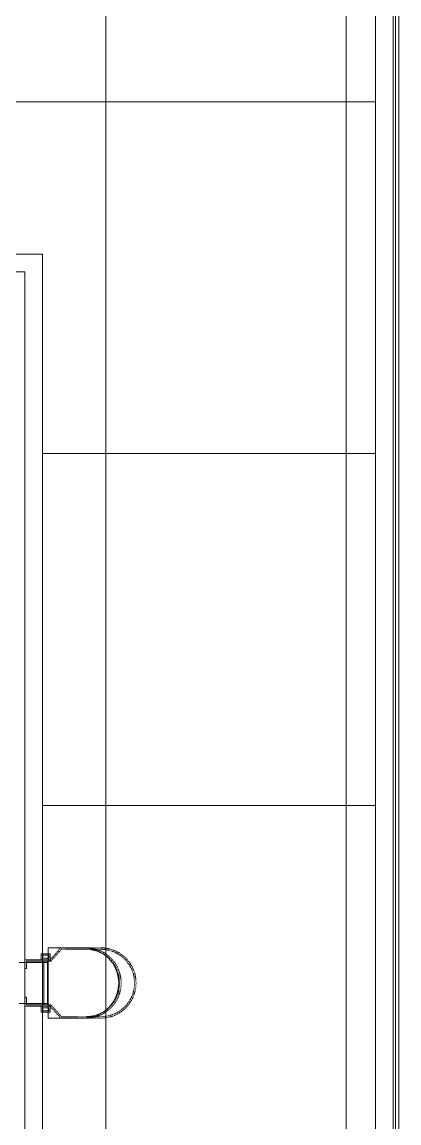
# Model space of a CAD drawing. Extents: x -32000 to 416743, y -254124 to 144214.
# Drawn here: x 14286 to 17500, y 60294 to 69680 of the extents above; entities that cross this region are included whole.
import ezdxf

# ---------------------------------------------------------------- set-up
doc = ezdxf.new("R2010")
doc.units = 0
doc.header["$LTSCALE"] = 10
doc.linetypes.add('H12PL4$0$虛線', pattern=[0.846667, 0.423333, -0.423333])
doc.linetypes.add('XFM7P40ICA$0$H12PL4$0$TAI_虛線', pattern=[5.644, 2.822, -2.822])
for name, color, linetype in [('H12PL4$0$A-STRS', 252, 'Continuous'), ('H12PL4$0$A-WALL-EX', 252, 'Continuous'), ('H12PL4$0$S-SLAB-SHOW', 252, 'Continuous'), ('XFM7P40ICA$0$H12PL4$0$A-CLNG', 252, 'Continuous'), ('XFM7P40ICA$0$H12PL4$0$A-WALL-EX', 252, 'Continuous'), ('XFM7P40ICA$0$H12PL4$0$L40_19_MEJI', 252, 'Continuous'), ('XFM7P40ICA$0$H12PL4$0$L40_19_SIAGE1', 252, 'Continuous'), ('XFM7P40ICA$0$H12PL4$0$L40_19_SUGATA3', 252, 'Continuous')]:
    doc.layers.add(name, color=color, linetype=linetype)

# ---------------------------------------------------------------- blocks, each defined once
blk = doc.blocks.new('H12PL4')
at = {"layer": 'H12PL4$0$A-STRS', "linetype": 'H12PL4$0$虛線', "lineweight": 0}
for p, q in [((14614.8, 61787.5), (14525.9, 61685.9)), ((14614.8, 61787.5), (14525.9, 61685.9)), ((14532.2, 61673.2), (14621.1, 61774.8)), ((14532.2, 61673.2), (14621.1, 61774.8)), ((14957.7, 61787.5), (14614.8, 61787.5)), ((14830.7, 61787.5), (14614.8, 61787.5)), ((14621.1, 61774.8), (14957.7, 61774.8)), ((14621.1, 61774.8), (14830.7, 61774.8)), ((14525.9, 61685.9), (14525.9, 61673.2)), ((14525.9, 61685.9), (14525.9, 61673.2)), ((14525.9, 61673.2), (14532.2, 61673.2)), ((14525.9, 61673.2), (14532.2, 61673.2)), ((14532.2, 61301.8), (14525.9, 61301.8)), ((14525.9, 61301.8), (14525.9, 61289.1)), ((14532.2, 61301.8), (14525.9, 61301.8)), ((14525.9, 61301.8), (14525.9, 61289.1)), ((14621.1, 61200.2), (14532.2, 61301.8)), ((14621.1, 61200.2), (14532.2, 61301.8)), ((14525.9, 61289.1), (14614.8, 61187.5)), ((14525.9, 61289.1), (14614.8, 61187.5)), ((14957.7, 61200.2), (14621.1, 61200.2)), ((14830.7, 61200.2), (14621.1, 61200.2)), ((14614.8, 61187.5), (14957.7, 61187.5)), ((14614.8, 61187.5), (14830.7, 61187.5))]:
    blk.add_line(p, q, dxfattribs=at)
at = {"layer": 'H12PL4$0$A-STRS', "lineweight": 0}
for p, q in [((14462.4, 61698.6), (14462.4, 61724)), ((14462.4, 61724), (14513.2, 61724)), ((14513.2, 61698.6), (14462.4, 61698.6)), ((14513.2, 61724), (14513.2, 61698.6)), ((14462.4, 61276.4), (14462.4, 61251)), ((14513.2, 61276.4), (14462.4, 61276.4)), ((14462.4, 61251), (14513.2, 61251)), ((14513.2, 61251), (14513.2, 61276.4))]:
    blk.add_line(p, q, dxfattribs=at)
at = {"layer": 'H12PL4$0$A-STRS', "lineweight": 0, "flags": 128}
for points in [[(14525.9, 61673.2), (14322.7, 61673.2), (14322.7, 61609.7), (14310, 61609.7), (14310, 61685.9), (14525.9, 61685.9)], [(14449.7, 61685.9), (14449.7, 61736.7), (14525.9, 61736.7), (14525.9, 61685.9)], [(14472.8, 61673.2), (14502.8, 61673.2), (14502.8, 61301.8), (14472.8, 61301.8)], [(14322.7, 61365.3), (14322.7, 61301.8), (14525.9, 61301.8), (14525.9, 61289.1), (14310, 61289.1), (14310, 61365.3)], [(14449.7, 61289.1), (14525.9, 61289.1), (14525.9, 61238.3), (14449.7, 61238.3)]]:
    blk.add_lwpolyline(points, close=True, dxfattribs=at)
at = {"layer": 'H12PL4$0$A-STRS', "linetype": 'H12PL4$0$虛線', "lineweight": 0}
for centre, radius in [((14830.7, 61487.5), 300), ((14830.7, 61487.5), 287.3), ((14957.7, 61487.5), 300), ((14957.7, 61487.5), 287.3)]:
    blk.add_arc(centre, radius, 270, 90, dxfattribs=at)
at = {"layer": 'H12PL4$0$A-WALL-EX', "lineweight": 0, "flags": 128}
for points in [[(17500, -2650), (17500, 91700)], [(17500, -2650), (17500, 91700)], [(17500, -2650), (17500, 91700)], [(17500, -2650), (17500, 91700)], [(17500, 83000), (17500, -2615)]]:
    blk.add_lwpolyline(points, dxfattribs=at)
at = {"layer": 'H12PL4$0$S-SLAB-SHOW', "lineweight": 0}
blk.add_line((17300, -2300), (17300, 82649.8), dxfattribs=at)
at = {"layer": 'H12PL4$0$S-SLAB-SHOW', "lineweight": 0, "flags": 128}
blk.add_lwpolyline([(17470, -2300), (17470, 82649.8)], dxfattribs=at)
blk = doc.blocks.new('XFM7P40ICA$0$H12PL4')
at = {"layer": 'XFM7P40ICA$0$H12PL4$0$A-CLNG', "linetype": 'XFM7P40ICA$0$H12PL4$0$TAI_虛線', "lineweight": 0, "flags": 128}
for points in [[(1450, 67550), (14310, 67550)], [(14310, 67550), (14310, 59450)]]:
    blk.add_lwpolyline(points, dxfattribs=at)
at = {"layer": 'XFM7P40ICA$0$H12PL4$0$A-WALL-EX', "lineweight": 0}
blk.add_line((17300, -2300), (17300, 82649.8), dxfattribs=at)
at = {"layer": 'XFM7P40ICA$0$H12PL4$0$A-WALL-EX', "lineweight": 0, "flags": 128}
for points in [[(17470, -2300), (17470, 82649.8)], [(17500, 82650), (17500, -2300)]]:
    blk.add_lwpolyline(points, dxfattribs=at)
at = {"layer": 'XFM7P40ICA$0$H12PL4$0$L40_19_MEJI', "lineweight": 0}
for p, q in [((15000, 82050), (15000, 45390)), ((17050, -1975), (17050, 82050)), ((17300, 69000), (4350, 69000)), ((17300, 66000), (14460, 66000)), ((17300, 63000), (14460, 63000))]:
    blk.add_line(p, q, dxfattribs=at)
at = {"layer": 'XFM7P40ICA$0$H12PL4$0$L40_19_SIAGE1', "lineweight": 0}
blk.add_line((17500, -2650), (17500, 91700), dxfattribs=at)
at = {"layer": 'XFM7P40ICA$0$H12PL4$0$L40_19_SUGATA3', "lineweight": 0}
for p, q in [((17450, -2125), (17450, 82475)), ((17300, -1975), (17300, 82325)), ((1300, 67700), (14460, 67700)), ((14460, 67700), (14460, 59300)), ((1450, 67550), (14310, 67550)), ((14310, 67550), (14310, 59450))]:
    blk.add_line(p, q, dxfattribs=at)
at = {"layer": 'XFM7P40ICA$0$H12PL4$0$L40_19_SUGATA3', "lineweight": 0, "flags": 128}
blk.add_lwpolyline([(14510, 61312.5), (14510, 61187.5), (14810, 61187.5, 1), (14810, 61787.5), (14510, 61787.5), (14510, 61662.5)], format="xyb", dxfattribs=at)
blk.add_lwpolyline([(14260, 61662.5), (14510, 61662.5), (14510, 61312.5), (14260, 61312.5)], dxfattribs=at)
blk = doc.blocks.new('XFM7P40ICA')
blk.add_blockref('XFM7P40ICA$0$H12PL4', (0, 0))

msp = doc.modelspace()

# ---------------------------------------------------------------- block references
for name in ['H12PL4', 'XFM7P40ICA']:
    msp.add_blockref(name, (0, 0))

doc.saveas('drawing.dxf')
